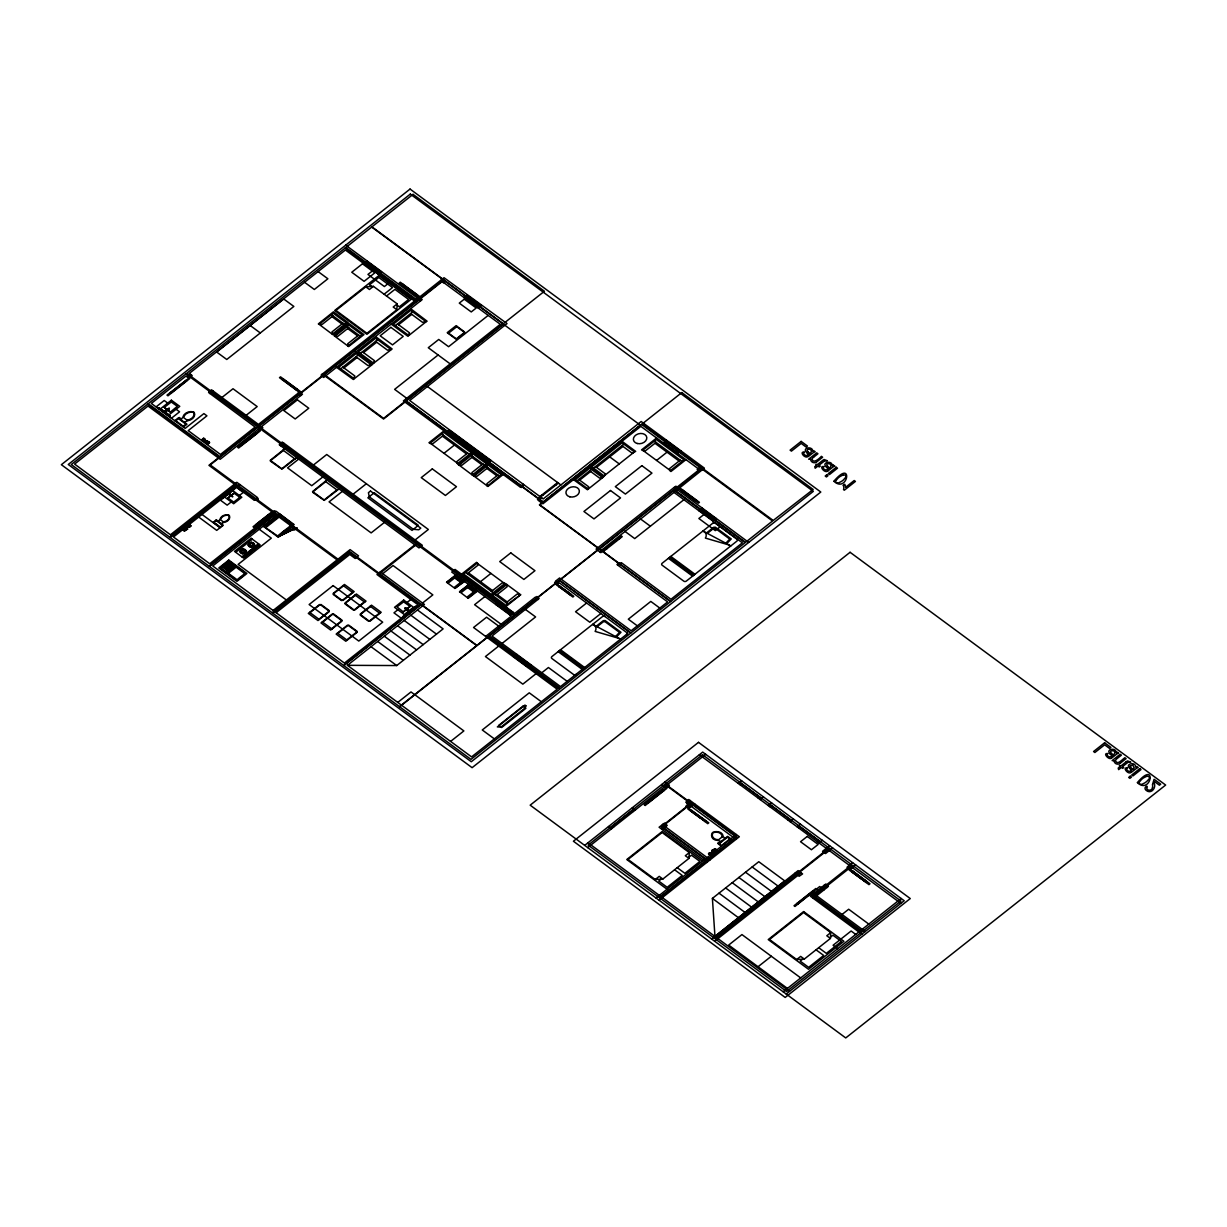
<?xml version="1.0" encoding="UTF-8"?>
<svg xmlns="http://www.w3.org/2000/svg" width="1227" height="1227" viewBox="0 0 1227 1227"><rect width="100%" height="100%" fill="white"/><g stroke="black" fill="none" stroke-linecap="round" stroke-linejoin="round"><path stroke-width="1.5" d="M229.495 495.048L230.155 494.205L232.624 496.49L229.694 495.279L231.673 495.846L230.538 494.757M242.839 553.96L242.885 553.024M243.099 549.604L243.161 548.684M251.121 547.395L251.182 546.475M251.397 543.055L251.458 542.119M332.302 334.25L346.397 322.946L333.223 313.222L319.25 324.281L318.314 323.928L333.453 311.811L348.253 322.716L332.916 334.695L319.112 324.342M348.023 346.121L362.118 334.833L348.943 325.109L334.956 336.152L334.035 335.723L349.174 323.683L363.959 334.603L348.621 346.566L334.833 336.229M396.842 309.71L397.195 303.882L373.422 286.351L365.815 286.827L335.953 310.431L366.965 333.315L396.842 309.71L393.207 307.026L397.195 303.882M410.662 308.713L427.119 321.213L425.999 321.658L410.723 310.385L393.361 324.127L408.637 335.385L407.947 336.305L391.168 324.127M454.88 588.439L464.45 581.583L455.57 575.034L446.505 582.365L455.432 575.892L463.346 581.721L454.91 588.393L446.965 582.564M467.84 598.055L476.306 591.276L468.392 585.448L459.45 591.874L468.53 584.589L477.41 591.138L468.208 598.316L460.002 592.074M603.408 476.858L602.518 477.564L589.788 468.177L575.325 479.619L588.04 489.006L587.472 489.772L573.484 479.619M688.96 858.394L689.313 852.581L662.12 832.519L628.04 859.452L655.233 879.514L662.856 879.038L688.96 858.394L685.326 855.725L689.313 852.581M830.403 938.44L830.771 932.612L803.562 912.551L769.498 939.483L796.691 959.545L804.298 959.085L830.403 938.44L826.783 935.772L830.771 932.612M167.716 408.99L169.341 408.208L168.406 409.481M242.869 552.549L244.326 551.629L244.035 550.294M250.446 543.96L251.412 543.546M168.007 408.79L169.111 408.392L168.605 409.251M175.844 420.631L178.559 418.714L185.829 424.082M185.875 424.327L183.16 426.198L175.89 420.83M719.252 843.762L727.289 837.274L729.712 838.593M729.789 838.961L721.721 845.388L719.313 843.992M227.946 497.825L233.943 493.116L239.679 497.211M239.725 497.41L233.728 502.119L228.007 498.055L234.204 493.147M229.372 494.757L230.538 494.404M1152.506 787.596C1152.383 790.556 1147.46 791.384 1146.739 788.409C1149.101 783.992 1142.659 787.274 1145.987 790.219C1150.757 794.59 1156.355 788.317 1154.254 783.209A7.331 5.46 -12.7 0 1 1154.454 781.568L1159.423 785.203L1160.727 784.176L1154.07 779.268L1152.567 784.406M250.968 545.984L250.247 545.785M406.336 608.423L404.787 607.871L405.6 609.037M810.878 459.312L808.685 459.189L816.691 452.855L817.934 453.775L813.562 457.226M165.4 410.508L168.682 409.082L166.243 411.474L168.068 409.481M845.832 477.15L843.424 479.926A26.503 19.724 -12.7 0 1 841.507 481.398L838.578 482.886A2.623 1.963 -12.7 0 1 835.51 480.892M835.664 480.892L838.118 477.993A25.706 19.141 -12.7 0 1 840.05 476.505L842.964 475.033M1139.131 782.289L1141.585 779.39A25.706 19.141 -12.7 0 1 1143.503 777.903L1146.432 776.43M270.185 460.401L284.618 448.806M312.502 491.613L326.934 480.002M231.32 496.229L232.639 496.812L232.072 495.723M250.293 544.067L250.308 545.662M252.44 545.494L252.701 544.052M164.265 407.395L170.262 412.18L177.332 406.306L171.259 402.011L164.295 407.364L170.553 412.103M181.029 419.833L182.9 417.088A7.485 5.568 -12.7 0 1 193.406 411.889A2.454 1.825 -12.7 0 1 194.265 412.517A7.485 5.568 -12.7 0 1 187.808 420.723L184.295 422.241M218.391 521.628L219.94 519.358A6.196 4.617 -12.7 0 1 228.651 515.049A2.04 1.518 -12.7 0 1 229.372 515.57A6.196 4.617 -12.7 0 1 224.02 522.365L221.105 523.622M189.111 524.727L189.433 525.463M715.54 850.94L715.157 850.142M605.141 475.064L605.248 473.806L595.478 466.597M214.204 522.073L215.783 520.846M222.302 525.539L220.293 526.935M827.857 469.097L828.01 468.975A19.249 14.325 -12.7 0 0 826.231 466.996L825.848 466.551A8.926 6.641 -12.7 0 1 825.326 465.938C822.611 462.165 832.519 460.156 832.197 465.815A4.003 2.975 -12.7 0 1 833.44 465.202M1131.325 770.479L1131.463 770.357A19.249 14.325 -12.7 0 0 1129.699 768.393M808.302 454.665L808.44 454.542A19.249 14.325 -12.7 0 0 806.676 452.579M1111.754 756.062L1111.907 755.939A19.249 14.325 -12.7 0 0 1110.144 753.961M187.424 377.103L190.752 374.48M170.4 392.747L185.798 380.569M170.936 393.146L186.335 380.968M158.252 408.269L158.927 407.747L170.246 416.106L169.587 416.628M364.066 263.774L367.379 261.152M368.054 262.164L367.394 262.685L379.48 271.596L380.14 271.075M365.6 264.403L367.594 262.839M174.771 420.708L178.36 417.87L186.964 424.205L183.36 427.057M209.679 393.514L212.992 390.892M179.387 418.622L179.234 417.487L180.461 418.392L179.802 418.928M373.054 270.415L367.962 274.434L384.388 286.551L389.48 282.517M377.287 273.023L379.281 271.458M221.934 397.487L233.007 388.744L257.179 406.582L246.121 415.324M378.161 274.173L381.49 271.55M332.992 315.86L322.011 324.541L319.587 324.005M373.422 286.351L369.434 289.495L365.815 286.827M342.962 323.222L331.996 331.888L332.762 333.729M384.097 294.219L392.502 287.578L378.806 277.471L369.511 284.817L371.735 286.458M202.624 439.235L203.866 438.254L204.878 438.99L203.621 439.987M203.851 438.576C200.338 439.726 203.161 441.689 204.449 439.021M201.918 440.554L204.157 438.791M203.835 440.125L204.863 439.312L203.452 438.269L202.424 439.082L204.74 441.014M386.52 296.014L394.925 289.357L408.622 299.465L399.327 306.811L397.119 305.186M204.096 441.521L205.615 440.324L206.78 441.183L205.262 442.38M282.379 379.818L283.437 378.99M402.119 285.17L403.177 284.327M348.698 327.732L337.716 336.413L335.293 335.891M205.875 442.027A6.35 4.724 -12.7 0 0 207.102 440.876L207.884 441.444A6.35 4.724 -12.7 0 0 206.427 442.426L205.799 441.965M207.102 442.548L208.13 441.72L209.541 442.763L208.513 443.576L206.519 442.333M206.519 443.315L207.608 442.916M207.302 442.686L208.544 441.705L209.556 442.441L208.314 443.438M206.596 444.021L208.835 442.241M209.142 442.472L207.516 444.051M358.683 335.094L347.701 343.775L348.468 345.615M296.397 390.171L297.455 389.327M416.137 295.523L417.195 294.679M323.928 375.033L258.882 426.444L514.957 615.325L599.021 548.868L539.389 504.88L542.932 502.088L406.122 401.183L383.56 419.02L322.272 373.959M245.615 441.03L237.655 447.318L238.621 448.039L246.734 441.444M245.875 440.815L262.854 427.763L261.397 426.705M240.952 444.895L256.458 432.794M241.581 445.355L257.087 433.254M246.842 441.521L260.385 430.83L258.145 429.266M340.723 368.79L358.085 355.063M395.37 325.6L412.732 311.873M360.309 353.453L377.686 339.726M343.943 367.947L357.088 357.548M363.545 352.609L376.689 342.21M398.591 324.756L411.735 314.357M353.621 378.315L354.833 375.968L342.839 367.118M370.999 364.588L367.977 365.585L355.983 356.735M373.223 362.962L374.419 360.631L362.425 351.781M390.585 349.235L387.563 350.232L375.569 341.382M408.269 335.109L409.481 332.778L397.471 323.928M425.631 321.382L422.625 322.394L410.631 313.545M336.52 367.318L353.315 379.496L372.487 364.404L356.014 351.904M408.744 335.569L426.152 321.719M372.502 364.097L392.119 348.959L375.6 336.566M464.082 297.594L467.395 294.971M468.07 295.968L467.41 296.489L479.496 305.416L480.156 304.879M465.616 298.222L467.61 296.643M280.385 445.677L283.713 443.054L422.318 545.294L419.005 547.917L279.25 444.726L282.195 442.042L283.636 443.1M239.832 484.527L173.467 536.997L209.725 563.745L276.106 511.276L279.127 513.515L212.746 565.969L344.419 663.086L418.085 604.85L376.965 574.512L416.152 543.806L257.992 427.149L210.216 464.926L338.943 559.88L349.572 551.49L378.974 573.178M183.774 529.128L185.476 527.779M186.749 526.766L188.467 525.417M270.968 460.278L283.422 450.447M185.2 528.622L183.298 530.309L184.249 531L185.783 529.788L184.848 529.098M187.164 527.073L189.986 525.033L190.937 525.723L189.387 526.95L188.437 526.245M186.197 529.558L187.562 529.266L186.197 529.558A6.35 4.724 -12.7 0 0 185.093 528.546L185.783 528.009A6.35 4.724 -12.7 0 0 187.041 528.883M477.303 306.842L479.297 305.262M231.228 501.95L227.164 505.156L220.231 500.033M239.602 495.34L243.314 492.395L236.366 487.272M478.177 307.992L481.49 305.37M448.238 333.422L457.088 326.428M216.535 519.972L217.363 520.877M282.149 468.53L294.603 458.699M296.704 457.717L281.919 469.159L270.369 461.107M298.636 459.128L287.578 467.87L311.75 485.708L322.808 476.966M456.536 338.698L464.281 332.578M456.843 338.928L464.588 332.808M438.116 354.986L394.634 389.358L406.72 398.284M488.208 315.385L448.591 346.704L438.745 339.45L428.284 347.716L450.202 363.898M256.351 500.125L254.449 500.079M256.55 500.263L258.314 498.868L257.103 497.978M313.468 465.002L326.735 454.511L428.361 529.466L415.079 539.957M259.664 521.506L253.038 526.751L253.836 527.349L272.869 512.303M259.894 521.337L271.167 512.411L272.992 513.745M268.698 514.65L255.783 524.727L256.489 525.248M256.305 525.11L269.142 514.972M272.67 512.165L274.434 510.754L275.646 511.644M264.188 526.03L279.05 514.282M264.434 526.214L279.296 514.466M266.029 527.411L280.891 515.662M235.722 552.303L252.317 539.174M313.284 491.49L325.722 481.659M220.323 567.38L228.069 561.26M241.964 556.905L258.56 543.791M242.823 556.69L258.314 544.451M249.342 551.859L252.164 549.619M249.909 552.273L252.731 550.049M243.836 557.426L259.311 545.187M228.222 572.196L234.633 567.119L227.885 562.15M229.035 572.794L235.446 567.718M277.609 535.954L292.471 524.205M324.465 499.742L336.904 489.895M339.02 488.929L324.219 500.371L312.701 492.334M342.348 491.383L329.081 501.874L371.137 532.901L384.419 522.411M237.701 579.19L244.127 574.113M237.655 580.156L245.385 574.037M353.069 494.22L366.352 483.729M428.929 442.763L444.005 430.846L473.377 452.533L458.238 464.65L459.174 464.987L473.147 453.944L486.321 463.668L472.318 475.11M429.818 443.422L443.76 432.395L471.367 452.778L457.41 463.791M445.938 432.287L449.251 429.665M443.499 435.278L432.763 443.76L431.198 443.867M449.926 430.662L449.266 431.183L461.965 440.554L462.625 440.033M447.472 432.916L449.465 431.337M443.975 453.315L454.45 445.048M459.435 442.241L461.751 440.401M460.969 442.87L463.423 440.616M467.61 453.07L456.843 461.567L456.858 462.824M473.269 451.935L475.248 450.355M273.1 610.479L350.094 549.619L358.529 555.846L355.201 558.469L349.787 554.481L276.121 612.718M476.122 449.987L475.462 450.508L462.763 441.153M476.92 450.585L476.26 451.107L488.959 460.462L489.619 459.941M474.466 452.824L476.459 451.245M472.916 456.582L461.935 465.248L459.512 464.726M482.886 463.929L471.904 472.61L472.686 474.45M486.429 462.15L489.742 459.527M487.64 463.039L490.953 460.416M488.177 463.438L472.824 475.416L459.036 465.064M488.377 463.591L473.254 475.616L474.174 476.061L488.147 465.002L501.322 474.726L487.318 486.183M487.917 467.64L476.935 476.321L474.512 475.785M333.207 593.408L344.48 584.481L354.158 591.629L342.87 600.54M319.587 604.497L308.299 613.408L317.977 620.54L329.25 611.629M333.56 593.669L343.514 585.8M309.986 612.626L319.956 604.758M497.886 475.002L486.904 483.683L487.686 485.509M342.502 600.279L352.471 592.411M318.943 619.221L328.897 611.353M503.177 474.496L487.947 486.459L474.036 476.122M345.078 602.902L356.351 593.991L366.029 601.123L354.741 610.034M345.431 603.178L355.385 595.31M382.717 573.699L393.054 565.524L432.84 594.88L422.517 603.055M332.272 614.021L320.983 622.933L330.646 630.064L341.934 621.153M322.67 622.15L332.624 614.282M354.388 609.773L364.342 601.905M331.612 628.745L341.566 620.877M523.193 484.19L519.865 486.812L403.392 400.907L500.294 324.296L443.729 282.578M360.232 614.098L371.52 605.172L381.198 612.304L369.91 621.23M360.6 614.359L370.554 606.491M347.425 625.203L336.152 634.114L345.815 641.246L357.103 632.334M337.839 633.331L347.793 625.463M369.542 620.954L379.496 613.086M346.781 639.942L356.735 632.058M397.839 609.773L393.974 612.84L401.214 618.178M407.027 602.518L410.83 599.497M541.721 497.871L538.408 500.493L542.886 503.791L640.847 426.352L698.025 468.53M405.846 608.27L405.324 608.684C407.533 611.859 410.539 610.018 407.088 610.294M405.922 608.899L407.855 609.635M403.085 611.936L410.048 606.429L403.622 601.859L396.996 606.92L403.376 611.982L410.033 606.429M408.53 609.742L407.855 610.632M576.981 480.846L591.46 469.404M455.294 577.457L448.699 582.672L447.242 582.35M593.561 468.116L623.868 444.143M579.681 480.14L590.632 471.49M596.491 467.349L622.963 446.413M461.521 574.221L476.597 562.303M498.668 626.123L486.582 617.212L473.545 627.503L557.196 689.206L471.582 756.89L347.44 665.325L424.435 604.451L380.278 571.889M477.472 562.948L463.53 573.975L491.153 594.328L505.095 583.3M467.288 573.684L478.009 565.187L478.039 563.914M461.275 581.874L454.696 587.089L455.156 588.193M587.733 488.775L588.745 486.843L578.745 479.466M602.212 477.349L599.696 478.177L589.696 470.8M604.098 475.892L634.405 451.919M588.147 489.159L602.641 477.625M641.522 449.895L656.598 437.978M468.254 587.027L461.659 592.227L460.202 591.92M642.411 450.539L656.338 439.527L683.96 459.88L670.019 470.907M656.092 442.395L645.356 450.876L643.7 450.938M480.463 581.69L490.923 573.423M474.235 591.445L467.656 596.644L468.116 597.748M663.362 442.962L666.675 440.34M664.896 443.591L666.89 442.011M347.44 665.325L396.72 665.555L443.116 628.884L417.456 609.972M656.583 460.432L667.028 452.165M484.926 596.537L474.604 604.712L501.061 624.236M491.413 591.46L502.134 582.978L503.806 582.917M490.907 595.877L506.245 583.914L506.797 584.527L492.748 595.647L505.923 605.371L520.8 594.589L505.693 606.798M676.583 452.211L678.577 450.631M496.183 595.386L507.165 586.705L506.383 584.865M677.457 453.361L680.786 450.738M495.861 604.604L499.174 601.982M497.196 605.095L497.871 604.574L509.957 613.485L509.297 614.006M680.203 460.171L669.482 468.668L669.467 469.926M498.07 604.712L500.064 603.147M670.908 471.551L685.985 459.634M506.168 602.748L517.134 594.067L519.573 594.589M509.757 613.331L511.751 611.767M397.747 702.427L411.014 691.936L463.867 730.924L450.6 741.415M509.972 615.018L513.285 612.396M485.647 636.43L511.398 616.061L451.751 572.073L455.064 569.451L514.711 613.439L535.171 597.273L538.193 599.497M674.329 487.456L675.924 486.199L677.856 487.625M535.585 597.58L536.92 596.537L539.113 598.5L491.981 636.031L560.524 686.583L627.825 633.377L559.282 582.825L556.368 584.85L566.951 592.488M555.938 581.491L554.619 582.549L567.534 591.736M599.62 551.736L704.375 468.131L641.154 421.505L543.193 498.944L409.726 400.508L507.027 323.591L444.021 277.716L321.075 375.094L322.041 375.815M602.396 551.076L621.429 536.03L622.227 536.628L604.083 550.969L602.273 549.635M602.595 551.214L600.831 552.625L596.077 549.113L674.206 487.364L748.715 542.426M558.791 586.644L559.665 585.939M681.46 490.693L682.519 489.849M498.714 646.062L485.432 656.552L522.84 684.145L536.107 673.654M502.058 643.454L535.601 616.936L525.524 609.512M683.914 499.696L634.727 538.592L624.65 531.153M570.478 595.264L571.353 594.558M695.479 501.03L696.537 500.187M618.715 563.116L616.951 564.512L667.641 601.905L631.138 630.755L559.573 577.978L555.524 581.184L558.546 583.408M618.914 563.254L620.816 563.3M618.163 565.402L621.476 562.779L670.97 599.282L742.381 542.825L673.838 492.272M513.607 657.058L516.935 654.436M698.792 510.677L702.105 508.055M702.78 509.052L702.12 509.588L714.206 518.5L714.881 517.978M515.815 657.166L517.809 655.586M700.326 511.306L702.319 509.726M586.629 602.994L575.555 611.736L589.804 622.242L600.877 613.5M703.961 514.481L698.869 518.5L715.28 530.616L720.372 526.598M527.503 665.786L529.497 664.206M712.013 519.926L714.007 518.346M527.717 667.457L531.03 664.835M712.887 521.076L716.215 518.454M706.507 532.932L713.593 527.334L715.356 527.196L731.261 538.96L726.675 543.668M707.335 533.377L713.562 528.469L715.295 528.362L729.728 539.067L725.832 543.224M809.513 453.699L810.004 453.315A4.77 3.543 -12.7 0 0 811.2 452.103C812.719 448.039 804.498 448.545 808.01 451.812M596.245 626.245L603.331 620.647L605.11 620.525L621 632.288L616.414 636.997M597.074 626.69L603.301 621.798L605.034 621.69L619.482 632.38L615.571 636.552M541.782 672.764L548.423 667.519L567.165 681.338M829.069 468.131L829.559 467.732A4.77 3.543 -12.7 0 0 830.771 466.536C832.412 462.533 824.053 462.916 827.565 466.229M843.394 485.278L844.697 484.236A11.518 8.574 -12.7 0 1 845.541 487.349L854.191 480.524L855.434 481.429L844.329 490.202L843.532 489.619A9.341 6.948 -12.7 0 0 843.225 485.34M584.681 845.388L702.688 752.105L904.207 900.741L786.2 994.023M610.325 827.888L634.221 808.992M587.702 847.612L705.724 754.329M647.611 802.443L663.009 790.265M648.132 802.841L663.531 790.663M659.022 900.219L739.344 836.737L688.746 799.513L685.801 802.213L687.013 803.102L690.264 800.541M688.286 804.145L685.816 806.277L708.807 822.842L707.749 823.67L700.387 818.041M662.105 829.467L667.212 825.418L664.574 823.072L659.083 827.228L706.813 862.443M694.62 803.762L687.918 809.053L700.249 818.148M690.816 811.2L691.89 810.357M738.363 783.486L741.691 780.863M740.172 784.82L741.507 783.777M704.85 821.538L705.908 820.694M655.233 879.514L659.221 876.354L662.856 879.038M758.317 798.194L759.636 797.151M760.126 799.529L763.439 796.906M661.154 879.146L658.73 881.063L667.181 887.305L682.227 875.418L674.574 869.759M689.037 857.106L691.461 855.188L699.927 861.415L684.881 873.317L677.227 867.673M768.347 805.602L771.676 802.979M713.255 850.112L711.89 850.403L713.255 850.112A6.35 4.724 -12.7 0 0 714.359 851.124M712.289 852.596L710.586 853.961L711.507 854.13M713.669 851.661L715.28 850.234M770.157 806.937L771.492 805.894M710.985 854.253L712.703 852.903M713.976 851.891L715.678 850.541M656 897.995L736.323 834.513M788.301 820.311L789.621 819.268M790.111 821.645L793.424 819.022M797.197 826.875L800.51 824.253M799.007 828.21L800.326 827.167M712.396 898.394L758.777 861.722L784.697 880.848L714.958 936.4L712.396 898.394L738.424 917.704M817.136 841.584L818.47 840.541M818.946 842.918L822.274 840.296M711.614 939.008L798.117 870.618L802.596 873.915L799.16 876.262L797.964 875.372M829.621 845.725L822.55 851.308L825.572 853.547L832.642 847.949M714.635 941.232L801.139 872.842M797.427 903.363L812.826 891.201M797.949 903.762L813.348 891.584M852.642 862.704L847.013 867.244L848.946 868.67M813.332 898.394L828.409 886.385L827.443 885.664M855.664 864.928L849.115 870.004L861.446 879.099M852.013 872.152L853.087 871.308M861.584 879.007L868.946 884.636L870.004 883.793L862.75 878.44M758.056 966.738L771.323 956.247M866.047 882.489L867.106 881.661M842.029 914.483L848.67 909.238L868.808 924.1M796.691 959.545L800.679 956.4L804.298 959.085M802.611 959.177L800.173 961.109L808.639 967.351L823.685 955.45L816.032 949.805M830.495 937.152L832.918 935.219L841.385 941.462L826.338 953.364L818.685 947.704M783.179 991.784L901.185 898.501M1125.865 762.044L1121.263 765.694L1119.3 765.847L1120.205 766.522L1118.211 768.087L1118.625 769.636L1121.432 767.427L1122.674 768.347L1123.733 767.519L1122.49 766.599L1127.981 762.35M633.393 452.717L631.752 452.886L621.951 445.662M168.068 409.404L165.093 410.815L165.86 411.244M243.759 550.309L241.888 550.724L241.934 552.181M716.645 850.066L715.602 849.79M283.59 531.26L293.376 526.23L295.324 528.162L278.744 536.306L294.925 527.595M282.532 532.058L293.314 526.567L294.679 527.733M827.78 470.953C824.759 473.913 818.363 465.309 823.884 466.643M1111.601 757.949C1109.208 760.893 1102.076 752.58 1107.797 753.608M1131.233 772.335C1128.226 775.295 1121.815 766.768 1127.352 768.025M824.513 460.953L819.022 465.202L820.265 466.122L819.207 466.95L817.964 466.045L815.173 468.254L814.759 466.705L816.737 465.125L815.832 464.466L817.796 464.297L822.397 460.646A9.249 6.887 -12.7 0 1 824.053 459.496L827.381 460.769L824.989 460.907M229.771 494.113L229.403 495.156M247.839 544.972L249.05 544.895M253.529 544.619L254.741 544.543M239.541 551.537L240.753 551.46M245.231 551.184L246.443 551.107M405.324 608.822L405.692 607.886L408.024 609.543M1128.426 762.289L1130.849 762.151L1127.552 760.924A9.249 6.887 -12.7 0 0 1125.911 762.074M391.06 349.557L375.677 338.238L358.315 351.965L373.668 363.315M371.474 364.91L356.091 353.591L338.713 367.318L354.066 378.668M729.237 545.033L705.387 538.086A7.377 5.491 -12.7 0 0 702.933 531.03L730.847 545.892M618.975 638.362L595.126 631.399A7.377 5.491 -12.7 0 0 592.672 624.344L620.586 639.221M721.108 841.523L717.749 840.434A7.485 5.568 -12.7 0 1 712.258 832.964A2.454 1.825 -12.7 0 1 713.194 832.228A7.485 5.568 -12.7 0 1 723.132 836.17L724.697 838.685M804.329 452.211C798.93 451.045 804.697 459.174 808.21 456.521A8.052 5.997 -12.7 0 0 809.176 455.846L812.826 453.008A16.795 12.5 -12.7 0 1 813.731 452.364A4.049 3.021 -12.7 0 1 815.173 451.735L813.884 450.784A4.003 2.975 -12.7 0 0 812.657 451.383C813.317 446.245 803.025 447.103 805.771 451.521A8.926 6.641 -12.7 0 0 806.292 452.119L806.706 452.548M370.999 646.69L396.72 665.555M833.44 465.202L834.728 466.168M666.338 440.6L680.448 450.999M467.058 295.232L481.168 305.63M701.645 470.294L698.746 468.147L697.151 469.404L699.083 470.831M442.134 279.403L445.033 281.535L443.438 282.793L441.505 281.366M663.684 442.702L677.795 453.1M441.475 279.725L444.496 281.965M464.404 297.317L478.515 307.732M699.359 470.631L700.326 471.337M440.8 280.446L441.766 281.167M654.344 441.107L681.951 461.459M654.973 443.269L679.098 461.061M642.764 450.263L670.387 470.616M621.982 441.275L635.709 451.398M634.742 452.165L622.043 442.809L591.736 466.781L604.436 476.137M679.62 487.702L699.436 502.334L698.378 503.162L691.123 497.825M407.533 287.547L400.278 282.195L399.204 283.038L420.002 298.376M407.763 287.716L420.094 296.811M682.273 490.033L696.292 500.386M402.931 284.526L417.057 294.787M681.583 490.585L695.709 500.846M402.349 284.986L416.367 295.324M420.263 298.161L422.195 299.587L323.698 377.441L321.765 376.014M677.58 487.84L690.878 497.641M464.634 331.996L456.076 325.676L447.226 332.67L455.784 338.989M456.751 326.689L464.312 332.256M345.707 245.17L417.87 298.391M367.042 261.412L381.152 271.811M417.594 298.621L420.616 300.845M701.783 508.315L715.878 518.714M364.388 263.514L378.499 273.912M699.129 510.417L713.224 520.815M414.557 301.014L345.4 250.017L189.295 373.422L192.194 375.554L166.995 395.109L167.976 395.815L189.74 378.606L185.983 376.045L151.335 403.422L185.185 428.392L203.897 413.591L206.918 415.83L188.206 430.616L220.477 454.435L255.124 427.042L208.59 392.517L209.418 391.505L211.535 389.818L258.437 424.419L300.354 391.459L288.038 382.379M448.561 333.161L456.122 338.729M609.727 456.889L619.252 463.913M589.727 466.781L603.5 477.012M318.115 271.596L327.87 278.774L314.327 289.48L304.587 282.287M640.295 518.791L650.371 526.214M670.801 556.429L694.973 574.251M670.003 557.058L694.175 574.88M669.206 557.687L693.378 575.509M668.408 558.316L692.58 576.153M331.397 314.679L344.572 324.403M347.103 326.551L360.278 336.275M427.425 386.52L560.892 484.956M331.965 316.658L341.95 324.02M347.686 328.545L357.655 335.907M555.003 484.604L555.8 485.202M618.776 538.132L619.574 538.73M542.165 494.742L542.978 495.34M448.929 429.925L490.631 460.677M522.794 484.512L523.791 485.248L523.116 486.107L521.337 487.502L520.141 486.613M541.322 498.177L539.512 496.843L557.656 482.502L558.454 483.101L537.457 499.389L538.668 500.279M605.939 548.27L606.751 548.868M446.26 432.027L487.978 462.778M471.306 455.401L484.496 465.11M486.306 466.459L499.496 476.183M471.889 457.38L481.874 464.742M486.889 468.438L496.874 475.8M659.819 608.086L650.801 601.429L628.316 619.19L637.35 625.862M250.231 325.538L260.308 332.962M287.793 382.195L280.538 376.842L279.48 377.686L300.262 393.023M283.207 379.174L297.333 389.434M282.609 379.634L296.643 389.971M300.538 392.809L302.471 394.235L220.185 459.281L148.022 406.045L74.602 464.082L170.446 534.773L236.811 482.303L257.578 497.61L254.25 500.233L236.52 487.15M567.733 591.889L573.776 596.337L572.886 597.043L566.843 592.58M559.466 586.092L571.245 594.65M297.854 393.269L300.876 395.493M558.898 586.552L570.678 595.095M506.812 584.497L520.033 594.251M477.104 563.239L504.726 583.592M468.407 572.794L492.518 590.57M497.196 594.574L507.18 601.936M465.539 572.395L493.162 592.748M494.588 594.205L507.763 603.929M498.852 602.258L512.947 612.656M560.54 649.743L584.712 667.58M739.697 782.427L761.446 798.486M769.682 804.544L791.43 820.602M798.516 825.817L820.28 841.875M559.742 650.371L583.914 668.209M496.199 604.344L510.294 614.758M558.945 651L583.132 668.838M699.375 754.728L900.879 903.363M558.147 651.629L582.334 669.467M848.547 865.94L851.569 868.164M282.962 450.11L295.047 459.021M325.278 481.321L337.364 490.233M454.327 576.751L462.242 582.595M467.288 586.307L475.202 592.15M849.207 868.455L862.504 878.271M852.949 871.415L866.968 881.753M454.68 577.948L460.662 582.365M467.64 587.503L473.622 591.92M852.842 871.507L866.86 881.845M852.259 871.968L866.277 882.305M185.584 380.416L186.55 381.122M256.228 432.625L257.21 433.346M852.152 872.044L866.17 882.382M270.937 460.769L281.52 468.576M313.253 491.981L323.836 499.772M170.185 392.594L171.151 393.3M240.845 444.803L241.811 445.508M516.598 654.697L530.708 665.095M827.704 885.465L825.771 884.038L810.311 896.155L861.875 934.192M824.115 885.25L827.136 887.474M513.944 656.798L528.055 667.197M167.731 403.085L164.203 400.493L156.243 406.781L171.596 418.116L179.571 411.812L176.105 409.266M821.338 887.443L824.36 889.682M821.154 887.596L819.697 886.538L794.989 906.446L794.022 905.725L815.786 888.517L817.964 890.127M795.341 872.826L798.363 875.05M207.102 440.876L207.884 441.444M202.746 440.217L204.295 441.367M205.461 442.226L207.01 443.376M206.581 443.254L207.593 444.005M664.988 781.906L669.405 785.249L644.206 804.805L645.172 805.51L666.936 788.301L664.758 786.706M812.596 891.032L813.562 891.753M813.639 893.532L865.204 931.569M661.675 784.528L664.697 786.752M686.936 803.164L736.016 839.36M687.289 804.943L690.31 807.167M415.738 606.153L402.977 616.429M415.876 606.598L403.438 616.429M730.893 838.793L727.626 836.369L718.178 843.839L721.461 846.262M691.645 810.541L705.663 820.878M662.795 790.111L663.761 790.817M690.954 811.093L705.08 821.354M541.337 701.737L529.251 692.826L482.272 729.973L494.358 738.884M855.756 934.422L851.124 931.002L833.087 945.25L837.719 948.67M293.56 524.987L279.342 513.684L294.097 524.558L278.161 537.15L263.422 526.276L278.698 536.736M279.572 516.705L278.836 516.168L266.627 525.831L267.363 526.368M719.758 842.596L717.795 843.21L719.298 842.949M410.815 615.218L436.475 634.129M752.151 866.968L778.087 886.109M797.197 903.21L798.163 903.916M234.694 488.959L222.47 498.791M234.25 488.959L222.348 498.361M268.514 514.512L269.327 515.11M233.115 490.846L241.826 497.257L233.651 503.73L224.94 497.303M715.924 849.529L714.789 848.685L713.685 849.559L714.82 850.403M714.774 849.023L715.709 849.713M404.189 620.463L429.833 639.374M714.436 849.283L716.476 850.786M745.51 872.213L771.476 891.385M714.099 849.544L715.034 850.234M647.396 802.289L648.362 802.995M714.16 852.029L712.78 851.001L711.491 852.013L712.872 853.041M710.786 853.593L709.651 852.75L708.546 853.624L709.681 854.467M709.62 853.072L710.571 853.777M709.298 853.348L711.338 854.836M708.961 853.609L710.387 855.004M343.161 585.54L352.824 592.672M397.548 625.709L423.192 644.62M738.869 877.474L764.866 896.646M355.032 595.034L364.695 602.166M370.201 606.215L379.864 613.362M662.856 824.237L665.878 826.477M662.396 824.605L710.126 859.82M259.219 529.251L271.305 538.162L238.115 564.405L286.366 599.988M632.411 807.657L635.433 809.881M390.907 630.954L416.567 649.865M732.228 882.719L758.255 901.906M702.473 861.262L662.166 831.538L626.767 859.529L667.074 889.253M632.242 810.572L633.439 811.461M333.545 594.067L341.996 600.31M333.146 594.374L341.597 600.616M345.416 603.561L353.867 609.804M360.585 614.742L369.036 620.985M345.017 603.883L353.483 610.126M360.186 615.064L368.637 621.307M384.281 636.199L409.941 655.095M216.489 520.8L222.256 525.049M377.64 641.445L403.315 660.341M214.25 522.564L220.016 526.812M202.01 514.435L220.047 527.733L216.719 530.371L198.682 517.058M320.86 604.405L329.311 610.647M333.529 613.929L341.996 620.172M348.698 625.126L357.164 631.368M320.462 604.727L328.913 610.969M333.13 614.252L341.597 620.494M348.299 625.433L356.766 631.675M612.319 826.308L613.531 827.197M608.515 826.538L611.537 828.777M309.633 612.365L319.296 619.497M322.302 621.89L331.98 629.022M337.471 633.071L347.149 640.203M189.771 525.202L190.906 526.046L189.802 526.92L188.667 526.076M189.556 525.371L190.492 526.076M188.114 524.834L190.154 526.337M189.817 526.598L187.946 525.555M800.71 977.919L741.936 934.575L728.669 945.066L787.443 988.425M186.581 526.644L187.961 527.656L186.673 528.668L185.292 527.656M229.326 561.184L245.446 573.07M183.912 528.745L185.354 530.125M184.633 529.266L185.768 530.11L184.663 530.984L183.529 530.141M244.188 573.147L228.544 561.613L220.799 567.733L236.443 579.267M182.976 528.898L185.016 530.401M184.679 530.662L182.808 529.619M227.67 562.319L234.418 567.303M226.995 562.84L233.759 567.825M226.78 563.024L233.529 567.994M226.121 563.546L232.869 568.53M225.891 563.714L232.655 568.699M225.231 564.236L231.98 569.221M225.001 564.42L231.765 569.405M224.296 564.972L231.059 569.957M224.081 565.156L230.829 570.141M223.421 565.678L230.17 570.662M223.191 565.846L229.955 570.831M222.455 566.429L229.219 571.414M222.24 566.598L228.989 571.583M220.262 568.346L236.382 580.248M588.009 842.765L789.513 991.401M441.751 433.99L469.358 454.358M442.395 436.152L466.49 453.944M430.186 443.131L457.778 463.499M725.617 887.949L751.645 907.182M718.991 893.179L745.034 912.443M405.907 608.991L407.18 610.141M1129.73 768.363L1129.3 767.933A8.926 6.641 -12.7 0 1 1128.779 767.335C1126.079 763.562 1135.987 761.553 1135.665 767.197A4.003 2.975 -12.7 0 1 1136.892 766.599L1138.196 767.55A4.049 3.021 -12.7 0 0 1136.754 768.179A16.795 12.5 -12.7 0 0 1135.849 768.838L1132.306 771.599A8.052 5.997 -12.7 0 1 1131.248 772.35M1110.174 753.945L1109.745 753.516A8.926 6.641 -12.7 0 1 1109.223 752.918C1106.631 748.976 1116.463 747.228 1116.11 752.78A4.003 2.975 -12.7 0 1 1117.337 752.166L1118.641 753.133A4.049 3.021 -12.7 0 0 1117.199 753.761A16.795 12.5 -12.7 0 0 1116.294 754.406L1112.659 757.258A8.052 5.997 -12.7 0 1 1111.693 757.918M842.949 474.926A2.73 2.025 -12.7 0 1 845.97 477.165M827.519 466.26A15.123 11.258 -12.7 0 1 829.115 468.116M834.728 466.168A4.049 3.021 -12.7 0 0 833.286 466.797A16.795 12.5 -12.7 0 0 832.397 467.441L828.854 470.202A8.052 5.997 -12.7 0 1 827.78 470.953M823.654 466.582A3.374 2.515 -12.7 0 0 826.124 469.956A2.301 1.702 -12.7 0 0 827.596 469.22M813.562 457.242A7.178 5.337 -12.7 0 0 812.611 458.085L812.182 458.729A1.887 1.396 -12.7 0 0 812.044 459.312C813.486 464.389 820.495 457.456 821.384 456.321L822.627 457.226L817.366 461.383A8.267 6.15 -12.7 0 1 816.231 462.18M816.323 462.349A3.788 2.822 -12.7 0 1 811.63 461.567A3.972 2.945 -12.7 0 1 810.863 459.312M807.964 451.827A15.123 11.258 -12.7 0 1 809.544 453.683M804.099 452.149A3.374 2.515 -12.7 0 0 806.568 455.524A2.301 1.702 -12.7 0 0 808.041 454.803M293.59 529.773A3.021 2.255 -12.7 0 0 296.658 528.27L296.351 528.408A2.853 2.117 -12.7 0 1 293.882 529.619M576.138 674.359A1.81 1.35 -12.7 0 1 573.592 674.528L551.843 658.47A1.81 1.35 -12.7 0 1 551.951 656.537L602.396 616.66A1.81 1.35 -12.7 0 1 604.942 616.506M626.69 632.549A1.81 1.35 -12.7 0 1 626.568 634.497M1152.521 784.406A26.565 19.77 -12.7 0 1 1152.552 787.596M1146.401 776.308A2.73 2.025 -12.7 0 1 1149.438 778.562L1146.892 781.308A26.503 19.724 -12.7 0 1 1144.96 782.795L1142.046 784.268A2.623 1.963 -12.7 0 1 1138.978 782.274M1127.122 767.964A3.374 2.515 -12.7 0 0 1129.592 771.338A2.301 1.702 -12.7 0 0 1131.064 770.617M1119.699 763.577A8.267 6.15 -12.7 0 0 1120.711 762.857L1126.095 758.623L1124.852 757.719C1121.892 759.697 1117.429 765.541 1115.512 760.801A1.887 1.396 -12.7 0 1 1115.588 760.249L1116.095 759.482A7.178 5.337 -12.7 0 1 1117.03 758.623L1121.401 755.157L1120.159 754.252L1112.153 760.587L1114.346 760.709A3.972 2.945 -12.7 0 0 1115.052 762.979A3.788 2.822 -12.7 0 0 1119.791 763.746M1113.012 755.08A15.123 11.258 -12.7 0 0 1111.432 753.225C1107.72 750.587 1116.125 749.114 1114.668 753.393A4.77 3.543 -12.7 0 1 1113.441 754.666M1107.567 753.547A3.374 2.515 -12.7 0 0 1110.036 756.921A2.301 1.702 -12.7 0 0 1111.509 756.2M712.396 850.786A6.35 4.724 -12.7 0 1 713.761 851.584M165.139 410.953L166.305 411.413L165.001 411.122M833.946 481.306C847.903 494.067 853.67 457.962 833.946 481.168M1130.128 766.169L1131.018 767.627A15.123 11.258 -12.7 0 1 1132.567 769.498L1133.027 769.13A4.77 3.543 -12.7 0 0 1134.223 767.918L1132.843 765.034L1130.128 766.123M1137.414 782.688C1151.325 795.464 1157.184 759.344 1137.414 782.55M186.213 527.855L187.409 527.748L186.228 527.779M205.078 441.229L206.274 441.122L205.093 441.122M712.043 851.906L713.24 851.799L712.059 851.799M525.892 705.786L525.248 707.887L501.015 727.059L497.349 726.921L524.957 705.096L525.892 705.786M410.048 189.065L61.35 464.696L472.104 767.673L820.802 492.042L410.048 189.065M410.309 194.096L68.267 464.481L471.291 761.737L813.317 491.367L410.309 194.096M147.593 404.204L71.273 464.542L169.587 537.058L235.523 484.941L208.927 465.324L219.326 457.104L147.593 404.204M185.875 373.944L148.268 403.683L219.986 456.582L257.593 426.858L185.875 373.944M345.17 248.023L186.749 373.253L258.483 426.152L416.889 300.937L345.17 248.023M371.72 227.041L345.83 247.501L417.548 300.4L443.438 279.94L371.72 227.041M413.07 194.341L371.919 226.872L503.285 323.759L544.435 291.244L413.07 194.341M283.774 299.02L216.688 352.057L226.765 359.48L293.851 306.443L283.774 299.02M158.452 407.809L170.185 416.459L158.452 407.809M171.381 400.201L160.66 408.683L169.019 414.849L179.756 406.367L171.381 400.201M362.471 263.79L351.766 272.241L364.082 281.336L374.787 272.869L362.471 263.79M378.928 275.538L334.68 310.508L366.919 334.296L411.168 299.311L378.928 275.538M443.837 280.247L324.373 374.68L383.606 418.376L503.07 323.928L443.837 280.247M297.409 399.849L283.836 410.585L295.186 418.959L308.759 408.223L297.409 399.849M390.876 327.333L380.171 335.799L392.502 344.879L403.208 336.413L390.876 327.333M464.251 299.189L459.281 303.115L471.245 311.934L476.214 308.008L464.251 299.189M236.32 485.539L170.384 537.656L209.081 566.184L275.001 514.067L236.32 485.539M216.182 520.003L213.207 522.349L220.323 527.61L223.314 525.263L216.182 520.003M503.469 324.235L406.352 400.999L543.147 501.904L640.264 425.125L503.469 324.235M275.4 514.358L209.48 566.475L272.133 612.702L338.069 560.586L275.4 514.358M251.106 538.285L234.51 551.398L243.575 558.086L260.17 544.972L251.106 538.285M228.774 560.095L218.805 567.963L236.949 581.337L246.903 573.469L228.774 560.095M370.493 491.045L368.437 492.671L369.22 496.751L413.361 529.312L418.729 529.773L420.784 528.147L370.493 491.045M374.235 492.779L367.87 497.809L412.027 530.386L418.392 525.34L374.235 492.779M432.303 468.883L421.244 477.625L445.416 495.463L456.475 486.705L432.303 468.883M349.71 552.61L272.946 613.285L343.652 665.448L420.432 604.773L349.71 552.61M333.1 585.601L309.127 604.543L358.79 641.061L382.686 622.166L333.1 585.601M416.751 544.251L379.588 573.622L476.889 645.402L514.067 616.031L416.751 544.251M403.698 600.064L394.527 607.319L404.297 614.528L413.468 607.273L403.698 600.064M641.583 424.404L539.803 504.849L599.236 548.699L701.016 468.239L641.583 424.404M681.813 392.579L642.242 423.882L773.209 520.463L813.164 489.466L681.813 392.579M421.076 604.558L343.851 665.601L399.465 706.614L476.674 645.586L421.076 604.558M510.769 552.856L499.711 561.598L523.883 579.435L534.957 570.693L510.769 552.856M610.479 490.493L583.929 511.475L593.991 518.898L620.54 497.917L610.479 490.493M641.874 465.662L615.325 486.644L625.402 494.082L651.951 473.101L641.874 465.662M488.377 636.629L399.665 706.767L470.984 759.375L559.696 689.237L488.377 636.629M559.405 580.494L489.266 635.939L560.586 688.546L630.724 633.101L559.405 580.494M599.221 549.021L559.619 580.325L630.939 632.933L670.54 601.629L599.221 549.021M673.976 490.233L599.65 548.99L670.77 601.445L745.096 542.687L673.976 490.233M701.813 468.837L674.819 490.171L745.541 542.334L772.535 521L701.813 468.837M801.154 441.398L790.096 450.14L791.43 451.122L801.185 443.407L806.139 447.073L807.443 446.03L801.154 441.398M712.657 523.331L662.212 563.208A1.81 1.35 -12.7 0 0 662.089 565.156L683.853 581.199A1.81 1.35 -12.7 0 0 686.384 581.046L736.829 541.168A1.81 1.35 -12.7 0 0 736.952 539.236L715.188 523.177A1.81 1.35 -12.7 0 0 712.657 523.331M522.963 706.2L498.714 725.372L501.628 727.504L525.862 708.347L522.963 706.2M826.768 474.803L825.204 476.03L826.446 476.95L827.995 475.708L826.768 474.803M836.262 467.288L828.256 473.622L829.483 474.542L837.504 468.208L836.262 467.288M850.081 552.288L530.171 805.173L845.74 1037.935L1165.65 785.05L850.081 552.288M698.5 742.35L573.408 841.231L785.173 997.444L910.265 898.563L698.5 742.35M664.911 784.421L588.132 845.112L659.252 897.566L706.599 860.142L661.23 826.676L690.663 803.424L664.911 784.421M702.519 754.697L665.356 784.068L736.875 836.829L659.666 897.857L714.666 938.425L829.038 848.01L702.519 754.697M691.108 803.746L662.12 826.645L707.043 859.79L736.031 836.875L691.108 803.746M722.243 836.875L718.639 839.713A6.963 5.184 -12.7 0 1 712.534 833.593A2.454 1.825 -12.7 0 1 714.007 832.427A6.963 5.184 -12.7 0 1 722.243 836.875M710.065 852.734L708.516 853.946L709.451 854.652L711 853.425L710.065 852.734M715.203 848.67L713.654 849.897L714.605 850.587L716.154 849.36L715.203 848.67M807.259 836.415L800.541 841.722L811.43 849.744L818.148 844.437L807.259 836.415M829.636 848.455L715.249 938.885L786.568 991.493L861.584 932.198L812.427 895.94L851.814 864.805L829.636 848.455M852.811 865.556L814.314 895.986L862.474 931.492L900.971 901.063L852.811 865.556M803.624 911.584L768.225 939.575L808.516 969.284L843.915 941.308L803.624 911.584M1104.622 742.78L1093.564 751.522L1094.883 752.504L1104.637 744.804L1109.607 748.455L1110.91 747.427L1104.622 742.78M1130.236 776.185L1128.671 777.427L1129.898 778.332L1131.463 777.105L1130.236 776.185M1139.73 768.685L1131.708 775.019L1132.95 775.924L1140.957 769.59L1139.73 768.685M296.75 527.656L278.253 536.736L296.75 527.656M186.995 420.109L183.713 417.701A6.963 5.184 -12.7 0 1 192.562 412.18A2.454 1.825 -12.7 0 1 193.912 413.177A6.963 5.184 -12.7 0 1 186.995 420.109M223.345 521.858L220.63 519.865A5.767 4.294 -12.7 0 1 227.961 515.279A2.04 1.518 -12.7 0 1 229.066 516.107A5.767 4.294 -12.7 0 1 223.345 521.858M250.415 546.536A2.423 1.794 -12.7 0 0 253.652 544.267A2.423 1.794 -12.7 0 0 249.802 543.484A2.423 1.794 -12.7 0 0 250.415 546.536M250.201 546.981A3.021 2.255 -12.7 0 0 254.25 544.128A3.021 2.255 -12.7 0 0 249.434 543.162A3.021 2.255 -12.7 0 0 250.201 546.981M241.903 553.546A3.021 2.255 -12.7 0 0 245.952 550.693A3.021 2.255 -12.7 0 0 241.136 549.727A3.021 2.255 -12.7 0 0 241.903 553.546M242.118 553.101A2.423 1.794 -12.7 0 0 245.354 550.816A2.423 1.794 -12.7 0 0 241.504 550.033A2.423 1.794 -12.7 0 0 242.118 553.101M569.865 496.828A6.795 5.046 -12.7 0 0 579.343 490.769A6.795 5.046 -12.7 0 0 568.761 488.131A6.795 5.046 -12.7 0 0 569.865 496.828M637.304 443.514A6.795 5.046 -12.7 0 0 646.782 437.456A6.795 5.046 -12.7 0 0 636.199 434.818A6.795 5.046 -12.7 0 0 637.304 443.514"/></g></svg>
